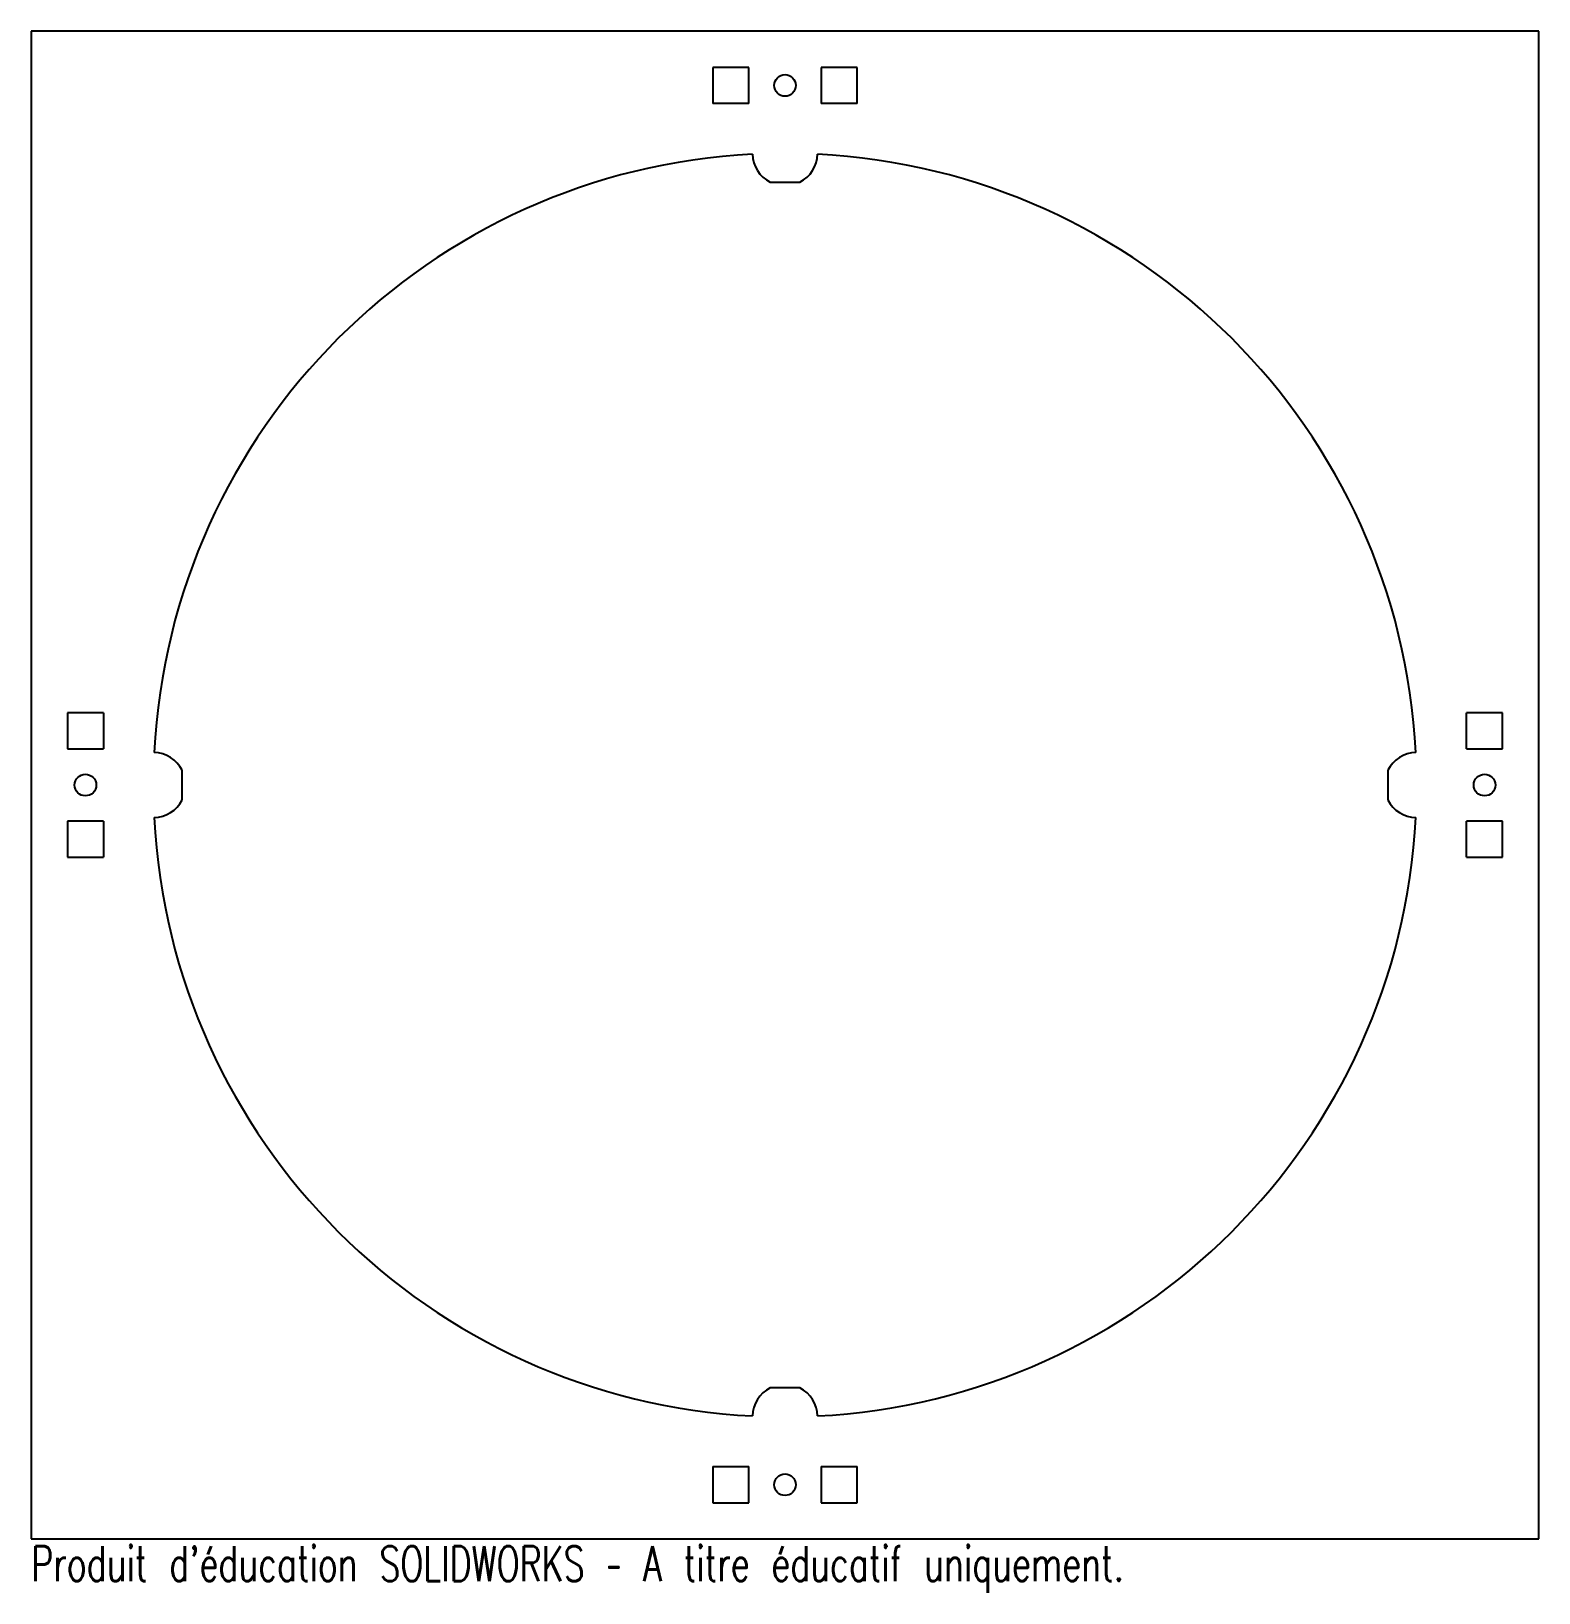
# Model space of a CAD drawing. Header units: millimetres. Extents: x -104 to 104, y -112 to 104.
import ezdxf

# ---------------------------------------------------------------- set-up
doc = ezdxf.new("R2010")
doc.units = ezdxf.units.MM
doc.styles.add('SLDTEXTSTYLE0', font='TXT', dxfattribs={"width": 0.7, "bigfont": 'bigfont'})

msp = doc.modelspace()

# ---------------------------------------------------------------- linework, layer by layer
at = {"color": 7, "linetype": 'Continuous', "lineweight": 25}
for p, q in [((-104.4, 104.4), (-104.4, -104.4)), ((104.4, 104.4), (-104.4, 104.4)), ((104.4, -104.4), (104.4, 104.4)), ((-10, 99.4), (-10, 94.4)), ((-5, 99.4), (-10, 99.4)), ((-5, 94.4), (-5, 99.4)), ((5, 99.4), (5, 94.4)), ((10, 99.4), (5, 99.4)), ((10, 94.4), (10, 99.4)), ((-5, 94.4), (-10, 94.4)), ((10, 94.4), (5, 94.4)), ((-2.06, 83.5), (2.06, 83.5)), ((-94.4, 10), (-99.4, 10)), ((-99.4, 10), (-99.4, 5)), ((-94.4, 10), (-94.4, 5)), ((94.4, 5), (94.4, 10)), ((99.4, 10), (94.4, 10)), ((99.4, 5), (99.4, 10)), ((-99.4, 5), (-94.4, 5)), ((94.4, 5), (99.4, 5)), ((-83.5, -2.06), (-83.5, 2.06)), ((83.5, 2.06), (83.5, -2.06)), ((-94.4, -5), (-99.4, -5)), ((-99.4, -5), (-99.4, -10)), ((-94.4, -5), (-94.4, -10)), ((94.4, -10), (94.4, -5)), ((99.4, -5), (94.4, -5)), ((99.4, -10), (99.4, -5)), ((-99.4, -10), (-94.4, -10)), ((94.4, -10), (99.4, -10)), ((2.06, -83.5), (-2.06, -83.5)), ((-10, -94.4), (-10, -99.4)), ((-10, -94.4), (-5, -94.4)), ((-5, -99.4), (-5, -94.4)), ((5, -94.4), (5, -99.4)), ((5, -94.4), (10, -94.4)), ((10, -99.4), (10, -94.4)), ((-10, -99.4), (-5, -99.4)), ((5, -99.4), (10, -99.4)), ((-104.4, -104.4), (104.4, -104.4))]:
    msp.add_line(p, q, dxfattribs=at)
for centre in [(0, 96.9), (-96.9, 0), (96.9, 0), (0, -96.9)]:
    msp.add_circle(centre, 1.5, dxfattribs=at)
for centre, radius, start, end in [((0, 0), 87.5, 92.947, 177.053), ((0, 87.5), 4.5, 181.4735, 242.734), ((0, 87.5), 4.5, 297.266, 358.5265), ((0, 0), 87.5, 2.947, 87.053), ((-87.5, 0), 4.5, 27.266, 88.5265), ((87.5, 0), 4.5, 91.4735, 152.734), ((-87.5, 0), 4.5, 271.4735, 332.734), ((87.5, 0), 4.5, 207.266, 268.5265), ((0, 0), 87.5, 182.947, 267.053), ((0, 0), 87.5, 272.947, 357.053), ((0, -87.5), 4.5, 117.266, 178.5265), ((0, -87.5), 4.5, 1.4735, 62.734)]:
    msp.add_arc(centre, radius, start, end, dxfattribs=at)

# ---------------------------------------------------------------- texts
at = {"color": 7, "linetype": 'Continuous', "insert": (-104.4, -105.42), "char_height": 4.8336, "attachment_point": 1, "style": 'SLDTEXTSTYLE0'}
msp.add_mtext("Produit d'éducation SOLIDWORKS – A titre éducatif uniquement.", dxfattribs=at)

doc.saveas('drawing.dxf')
